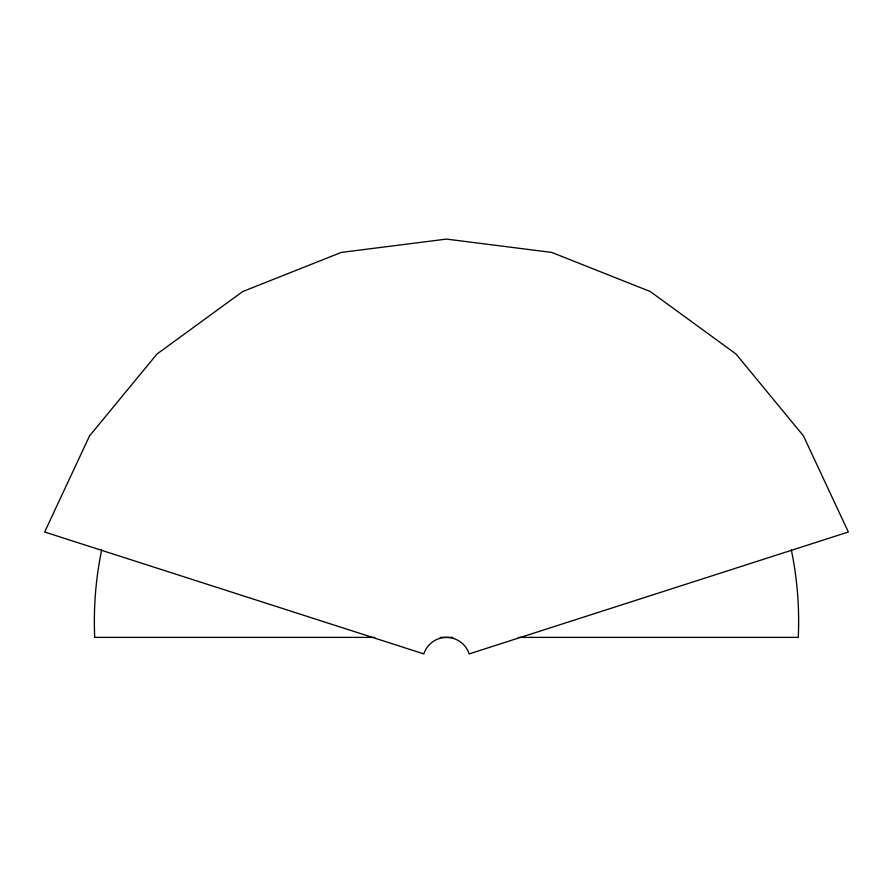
<?xml version="1.0" encoding="UTF-8"?>
<svg xmlns="http://www.w3.org/2000/svg" width="893" height="893" viewBox="0 0 893 893"><rect width="100%" height="100%" fill="white"/><g stroke="black" fill="none" stroke-linecap="round" stroke-linejoin="round"><path stroke-width="1.34" d="M374.747 637.39L94.725 637.39A352.143 352.143 0 0 1 101.668 549.932M440.227 637.39L452.773 637.39M518.253 637.39L798.275 637.39A352.143 352.143 0 0 0 791.332 549.932M89.546 435.907L44.65 532.005L423.84 653.91A23.81 23.81 0 0 1 469.16 653.91L848.35 532.005L803.454 435.907L736.022 354.03L650.305 291.553L551.729 252.418L446.5 239.09L341.271 252.418L242.695 291.553L156.978 354.03L89.546 435.907"/></g></svg>
